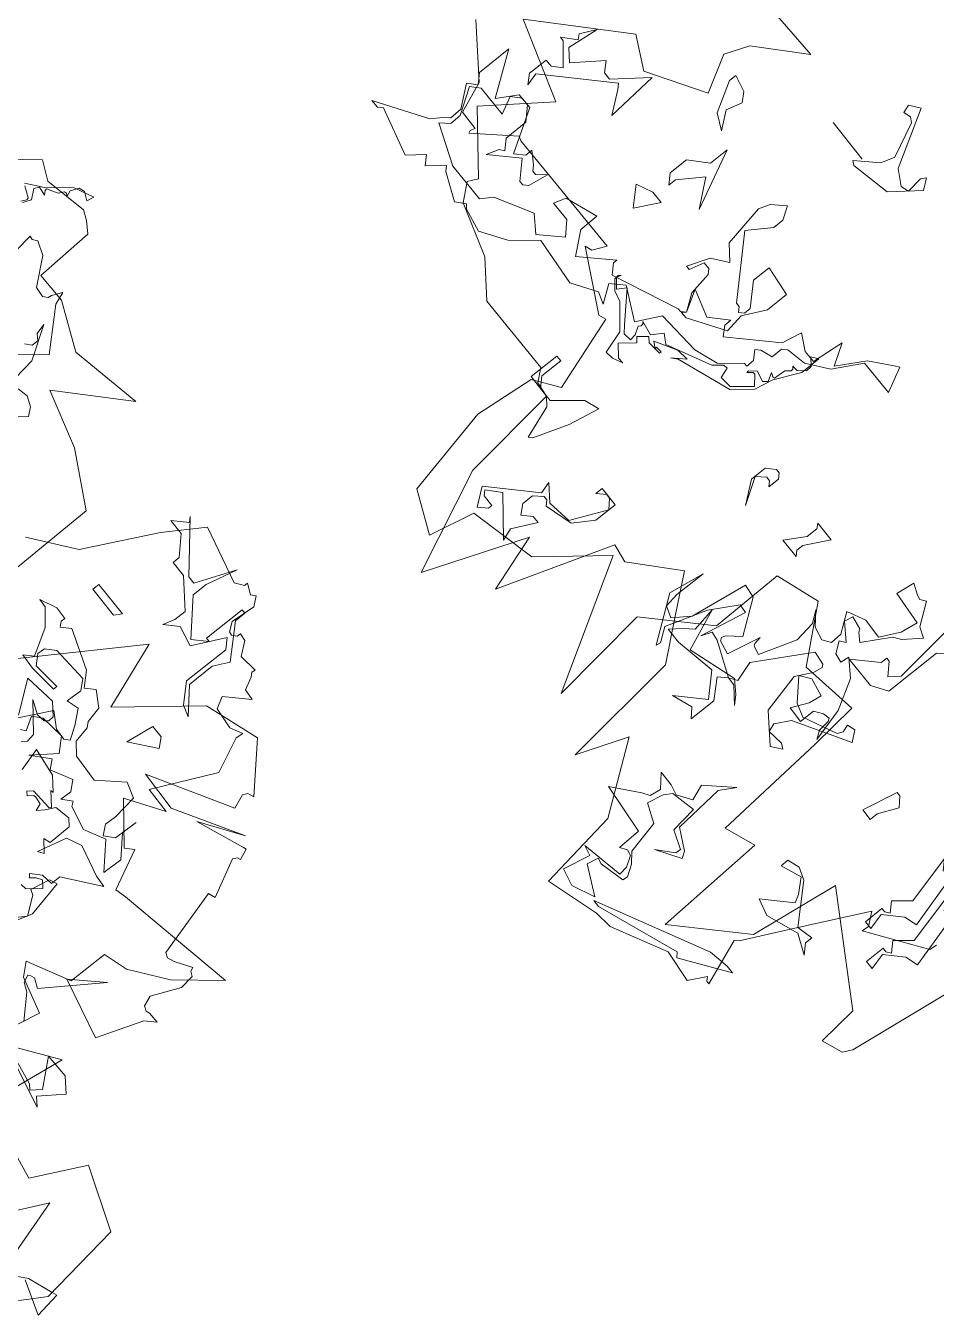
# Model space of a CAD drawing. Header units: metres. Extents: x -71 to 881, y -503 to 661.
# Drawn here: x 281.12 to 285.47, y -319.68 to -313.51 of the extents above; entities that cross this region are included whole.
import ezdxf

# ---------------------------------------------------------------- set-up
doc = ezdxf.new("R2010")
doc.units = ezdxf.units.M
doc.layers.add('ARBRE', color=100, linetype='Continuous', lineweight=13, true_color=0x00ff3f)

# ---------------------------------------------------------------- blocks, each defined once
blk = doc.blocks.new('WMF2', base_point=(0, 0.01))
at = {"color": 251, "lineweight": 0, "true_color": 0x636466}
for points in [[(81.23, -212.64), (86.45, -202.37), (92.4, -197.64)], [(115.81, -208.91), (110.13, -215.92), (115.04, -221.02), (115.66, -222.79), (116.35, -221.31), (116.39, -220.76), (116.99, -220.25), (118.51, -220.38), (121.42, -223.82), (123.45, -224.55), (124.06, -224.04), (124.6, -224.1), (124.28, -221.43)], [(202.88, -101.16), (188.84, -101.73), (195.03, -95.86), (196.4, -92.3), (193.55, -87.25), (201.48, -82.18), (206.17, -84.52), (217.5, -73.62), (205.76, -70.03), (212.07, -61.12), (204.08, -54.99), (204.77, -53.52), (202.84, -51.25), (195.1, -48.95), (190.12, -45.33), (178.29, -45.44), (176.89, -43.78), (174.7, -43.59), (173.01, -29.2), (166.39, -14.78), (160.89, -29.58), (158.19, -21.39), (152.68, -38.14), (149.95, -37.75), (143.85, -43.43), (139.57, -38.33), (135.29, -33.25), (133.39, -15.7), (130.63, -23.1), (123.64, -13.73), (121.99, -1.9), (114.39, -4.34), (111.72, -4.67), (103.98, -8.76), (99.27, -8.35), (97.95, -10.89), (97.46, -10.41), (97.02, -10.37), (99.54, -16.88), (99.06, -17.38), (95.41, -24.9), (90.83, -34.32), (89.42, -32.65), (89.51, -31.56), (81.64, -37.29), (81.55, -38.39)], [(16.57, -120.44), (8.22, -134.47), (9.81, -146.85), (18.98, -150.2), (22.71, -142.59), (34.39, -144.58), (32.65, -156.43), (43.16, -148.65)], [(41.63, -148.52), (39.67, -158.01), (44.92, -159.4), (46.44, -161.06), (40.43, -164.26), (40.42, -170.12), (36.91, -171.27), (31.95, -175.08), (27.13, -180.99), (44.83, -177.37), (46.41, -176.96), (49.12, -182.48), (50.2, -181.46), (55.69, -185.68), (50.55, -189.17), (54.41, -189.22), (50.23, -198.2), (52.48, -203.12), (52.39, -204.21), (54.12, -203.26), (57.28, -203.53), (58.15, -205.15), (55.25, -208.11), (56.89, -208.24), (57.74, -209.97), (58.25, -210.45), (58.2, -211), (60.88, -210.67), (62.28, -212.43), (63.37, -212.54), (63.42, -211.98), (64, -211.48), (64.56, -211.53), (65.45, -212.71), (65.14, -216.33), (66.13, -217.51), (66.73, -217.02), (68.24, -217.69), (68.28, -217.15), (69.45, -216.26), (77.76, -218.17), (81.23, -212.64), (81.23, -212.64)], [(100.3, -13.3), (97.37, -13.9), (96.16, -13.9), (102.61, -9.16), (103.21, -9.75), (114.9, -5.14), (116, -5.14), (100.3, -13.3), (100.3, -13.3)], [(122.03, -4.59), (121.2, -8.62), (122.72, -8.94), (116.58, -10.22), (116.74, -11.56), (117.68, -13), (118.53, -13.17), (119.53, -12.5), (119.62, -15.95), (127.05, -16.59), (123.52, -19.64), (122.5, -20.31), (122.25, -21.93), (124.05, -23.52), (121.84, -23.52), (120.32, -23.2), (118.31, -24.55), (119.17, -26.74), (115.88, -30.39), (117.14, -28.09), (116.53, -20.76), (113.49, -19.25), (112.89, -18.34), (116.25, -16.14), (114.07, -18.14), (114, -18.92), (116.7, -19.9), (117.23, -23.8), (120.73, -22.94), (121.42, -21.76), (121.9, -19.39), (119.14, -18.3), (118.02, -13.51), (116.67, -12.35), (115.65, -10.82), (115.72, -10.05), (119.34, -9.11), (120.19, -9.29), (120.53, -7.61), (116.29, -5.59), (119.5, -4.04), (122.03, -4.59), (122.03, -4.59)], [(221.59, -68.47), (214.46, -63.39), (212.7, -59.01), (209.83, -58.98), (210.04, -58.28), (209.88, -57.88), (205.22, -63.07), (204.55, -62.86), (196.2, -62.98), (185.71, -63.11), (186.56, -61.11), (187.58, -60.7), (178.92, -56.25), (177.9, -56.66), (174.32, -45.95), (177.81, -43.34), (178.67, -34.61), (175.87, -21.54), (169.72, -18.91), (168.26, -25.61), (158.55, -28.14), (151.66, -37.02), (141.23, -19.49), (142.97, -34.33), (135.13, -42.17), (135.3, -53.01), (129.01, -55.27), (122.91, -48.29), (114.53, -49.68), (113.77, -42.55), (112.45, -25.61), (108.09, -27.35), (107.21, -10.78), (98.49, -19.49), (96.74, -32.59), (81.64, -23.67), (81.04, -17.76), (78.09, -18.94), (77.45, -20.28), (75.41, -35.48)], [(15.6, -134.05), (18.21, -142.77), (22.11, -134.68)], [(40.11, -155.63), (43.05, -158.46), (44.35, -159.02), (44.76, -160.04), (44.45, -160.3), (43.92, -160.51), (42.49, -159.91), (37.1, -168.03), (40.97, -163.9), (32.15, -161.95), (29.82, -168.64), (28.52, -170), (30.14, -169.93), (30.65, -169.72), (31.37, -170.03), (31.94, -171.46), (30.17, -175.61), (30.45, -177.74), (31.15, -178.04), (31.35, -178.56), (33.6, -177.07), (34.61, -176.66), (35.32, -176.96), (38.04, -186.65), (37.02, -187.05), (39.7, -192.27), (39.35, -192.88), (38.94, -193.04), (39.56, -194.57), (39.97, -194.4), (46.81, -191.62), (41.05, -195.63), (50.47, -189.97), (56.38, -190.15), (44.99, -196.88), (45.76, -198.84), (45.47, -199.54), (44.55, -199.92), (50.64, -205.39), (58.51, -202.62), (66.66, -192.17), (70.16, -201.76), (80.62, -185.19)], [(89.7, -182.43), (90.01, -206.45), (97.85, -210.62), (106.23, -212.96), (97.57, -221.28), (108.11, -219.06), (114.95, -222), (119.42, -221.88), (119.84, -230.55), (121.43, -231.58), (122.86, -232.19), (129.04, -230.77), (131.8, -232.03), (142.53, -219.05)], [(95.41, -24.9), (93.1, -25.5), (93.1, -24.4), (91.88, -23.19), (94.81, -24.4), (99.43, -22.59), (101.87, -23.19), (98.33, -26.72), (98.94, -27.82), (100.65, -29.64), (103.57, -28.43), (103.57, -29.64), (101.87, -30.26), (100.05, -29.64), (95.41, -24.9), (95.41, -24.9)], [(169.87, -28.84), (169.25, -28.23), (167.56, -28.23), (167.56, -27.6), (168.66, -26.5), (170.48, -28.84), (164.64, -34.67), (165.12, -36.39), (162.8, -34.67), (159.28, -35.28), (156.97, -40.52), (158.19, -41.62), (158.8, -41.62), (159.88, -40.52), (159.88, -41.62), (156.97, -41.62), (156.97, -38.21), (158.8, -35.28), (162.8, -34.07), (163.41, -34.67), (164.03, -34.67), (165.12, -33.45), (165.12, -31.75), (164.03, -30.53), (162.8, -31.75), (161.71, -31.75), (163.41, -28.23), (162.8, -26.5), (168.04, -30.53), (169.87, -28.84), (169.87, -28.84)], [(85.82, -32.33), (85.2, -32.33), (84.59, -32.83), (85.82, -34.04), (83.99, -36.36), (85.82, -43.43), (84.59, -42.2), (83.5, -43.43), (81.06, -34.64), (82.88, -34.04), (85.2, -31.73), (84.59, -29.42), (85.82, -29.42), (85.82, -32.33), (85.82, -32.33)], [(127.86, -39.54), (126.03, -38.33), (124.94, -37.24), (127.24, -38.94), (128.46, -38.94), (129.55, -37.85), (127.24, -35.41), (127.24, -31.39), (128.46, -32.48), (131.38, -31.39), (127.86, -34.91), (130.76, -37.85), (136.62, -36.62), (138.93, -36.62), (137.71, -38.33), (136.62, -39.54), (137.23, -43.08), (134.79, -37.24), (127.86, -39.54), (127.86, -39.54)], [(90.23, -35.66), (89.63, -35.66), (89.02, -36.14), (90.23, -37.37), (88.4, -39.67), (90.23, -46.74), (89.02, -45.52), (87.92, -46.74), (85.48, -37.97), (87.31, -37.37), (89.63, -35.05), (89.02, -32.72), (90.23, -32.72), (90.23, -35.66), (90.23, -35.66)], [(120.42, -66.45), (119.65, -67.04), (117.45, -64.06), (115.93, -63.49), (117.61, -61.04), (118.69, -60.22), (120.94, -56.22), (122.15, -57.02), (122.44, -57.42), (124.35, -57.69), (124.6, -56.41), (122.13, -54.73), (122.91, -54.15), (121.8, -52.67), (120.44, -52.47), (120.32, -53.77), (117.85, -52.09), (115.45, -48.04), (114.13, -43.19), (114.93, -44.29), (115.11, -45.98), (115.4, -46.38), (116.35, -46.16), (117.52, -45.28), (117.5, -42.97), (119.86, -43.05), (118.8, -45.54), (118.53, -47.44), (121.17, -47.9), (122.64, -46.8), (121.69, -48.6), (121.49, -49.97), (121.78, -50.35), (123.77, -50.57), (128.28, -42.59), (127.38, -39.75), (128.46, -38.94), (133.52, -40.99), (134.82, -41.11), (135.39, -39.6), (134.06, -46.44), (135.36, -46.55), (137.61, -42.55), (139.52, -36.52), (138.12, -34.62), (138.22, -33.95), (142.72, -39.97), (141.89, -45.21), (141.95, -40.55), (141.61, -38.48), (139.96, -37.89), (138.27, -40.36), (137.04, -48.82), (135.07, -48.6), (131.68, -44.07), (133.27, -42.27), (133.42, -41.67), (133.14, -41.28), (131.16, -40.93), (130.09, -45.87), (129.9, -44.79), (129.67, -44.48), (128.38, -44.23), (126.63, -49.66), (127.08, -52.73), (128.25, -54.29), (126.47, -52.71), (124.5, -52.36), (123.39, -53.17), (123.49, -54.92), (125.42, -57.49), (122.86, -58.8), (119.88, -58.72), (118.5, -61.58), (118.12, -64.16), (123.08, -64.47), (122.69, -67.2), (121.11, -66.56), (120.42, -66.45), (120.42, -66.45)], [(122.64, -46.8), (119.8, -44.2), (117.78, -43.62), (113.05, -45.94), (112.69, -46.71), (113.05, -47.75), (111.9, -48.16), (110.76, -46.76), (118.41, -42.1), (119.56, -39.88), (119.15, -38.74), (116.82, -39.05), (116.04, -38.68), (117.45, -37.54), (121.56, -40.46), (122.95, -46.17), (122.64, -46.8), (122.64, -46.8)], [(174.7, -43.59), (178.13, -43.59), (178.13, -48.16), (177.26, -48.16), (177.26, -44.83), (176.02, -43.59), (173.91, -43.59), (170.9, -47.37), (168.8, -48.16), (169.68, -43.59), (171.36, -38.49), (171.81, -38.05), (173.47, -42.7), (174.7, -43.59), (174.7, -43.59)], [(99.65, -46.23), (100.87, -43.31), (100.87, -42.08), (102.57, -42.08), (101.47, -47.33), (100.87, -47.33), (99.65, -46.23), (99.65, -46.23)], [(220.57, -50.22), (221.79, -50.2), (214.78, -54.92), (213.59, -56.76), (213.1, -57.26), (213.13, -59.1), (215.47, -61.97), (214.27, -63.08), (215.5, -64.29), (215.56, -69.52), (211.34, -63.72), (209.67, -66.67), (207.37, -66.7), (203.77, -60.91), (202.56, -62.13), (202.58, -63.23), (200.85, -62.15), (200.24, -61.55), (199.64, -61.56), (198.56, -62.79), (199.01, -59.87), (199.61, -59.26), (200.21, -59.24), (202.55, -61.52), (206.05, -57.94), (205.47, -59.78), (204.85, -60.28), (206.1, -61.48), (206.14, -65.01), (207.85, -66.7), (209.07, -66.69), (210.27, -65.56), (209.03, -63.15), (213.66, -63.1), (214.86, -61.99), (212.51, -58.47), (212.49, -56.77), (213.57, -55.55), (207.7, -53.3), (201.85, -53.37), (200.78, -55.09), (195.57, -58.07), (193.11, -56.39), (190.24, -59.36), (192.08, -61.04), (195, -61.01), (194.41, -62.83), (189.81, -64.59), (189.77, -61.68), (187.3, -58.79), (183.33, -62.96), (183.33, -62.37), (182.1, -61.15), (172.77, -65.4), (172.29, -65.4), (171.68, -66.02), (173.43, -68.94), (169.39, -67.77), (166.98, -70.11), (166.96, -69.01), (165.85, -67.81), (160.08, -73.71), (159.5, -76.65), (157.18, -75.46), (155.35, -75.48), (154.92, -80.22), (153.06, -77.33), (150.8, -81.38), (147.91, -83.85), (147.29, -84.34), (145.55, -80.94), (150.8, -80.88), (153.05, -76.72), (155.95, -74.38), (158.86, -73.73), (159.47, -73.11), (159.44, -71.4), (161.14, -70.78), (161.73, -70.16), (160.64, -69.08), (160.62, -67.87), (161.11, -67.86), (163.5, -64.91), (166.9, -63.65), (173.36, -63.08), (175.14, -59.53), (179.8, -61.8), (181.48, -60.07), (179.75, -57.65), (181.46, -58.23), (184.95, -55.88), (192.02, -56.41), (194.9, -52.85), (198.42, -50.48), (201.82, -51.06), (202.43, -51.55), (203.66, -50.42), (207.69, -52.09), (208.3, -52.68), (210.1, -50.35), (211.21, -51.44), (213, -49.09), (219.97, -50.84), (220.57, -50.22), (220.57, -50.22)], [(113.17, -63.62), (113.17, -55.18), (115.36, -53.65), (120.07, -53.65), (116.91, -56.82), (116.91, -57.81), (116.37, -57.81), (114.82, -56.28), (113.72, -57.81), (114.82, -67.35), (110.12, -66.81), (113.17, -63.62), (113.17, -63.62)], [(156.89, -69.51), (157.43, -66.75), (159.56, -64.03), (167.3, -61.05), (168.14, -60.32), (166.54, -62.02), (168.32, -61.8), (171.36, -59.94), (170.42, -59.42), (170.47, -59.72), (169.59, -59.84), (169.56, -59.52), (171.59, -59.29), (172.31, -59.83), (173.34, -58.5), (172.64, -57.96), (174.22, -55.94), (172.57, -54.64), (171.71, -54.74), (173.12, -54.01), (174.29, -53.87), (175.3, -57.08), (178.61, -59.71), (180.18, -60.09), (181.49, -61.11), (181.56, -61.74), (181.3, -62.07), (181.53, -61.43), (180.22, -60.39), (179.42, -61.68), (175.68, -58.22), (174.72, -57.4), (173.53, -57.53), (173.65, -58.47), (174.34, -59.58), (174.13, -59.93), (174.18, -60.23), (174.45, -60.45), (172.34, -60.13), (171.33, -61.75), (169.98, -60.98), (163.78, -64.16), (162.73, -65.48), (162.11, -65.55), (161.63, -64.1), (159.84, -64.31), (157.76, -66.95), (159.09, -68.05), (159.4, -68.02), (159.94, -67.33), (159.98, -67.64), (159.15, -68.6), (157.6, -68.22), (157.12, -68.85), (157.81, -69.96), (157.22, -69.78), (156.92, -69.81), (156.81, -71.58), (156.27, -72.27), (156.3, -72.59), (156.65, -72.85), (155.79, -72.95), (154.94, -73.93), (155.05, -74.81), (156.1, -75.62), (155.22, -76.3), (155.18, -73.27), (156.89, -69.51), (156.89, -69.51)], [(136.37, -58.45), (136.37, -57.37), (135.76, -56.76), (138.68, -56.76), (136.98, -59.69), (136.98, -61.39), (137.47, -62), (134.54, -62), (136.37, -58.45), (136.37, -58.45)], [(147.98, -61.05), (146.87, -62.15), (146.26, -62.15), (145.66, -61.53), (145.66, -59.83), (146.26, -60.44), (146.87, -60.44), (147.98, -59.23), (145.66, -55.68), (147.98, -58.61), (147.98, -61.05), (147.98, -61.05)], [(171.68, -66.02), (173.31, -68.24), (173.88, -71.59), (174.47, -72.18), (175.5, -72.18), (176.09, -69.97), (176.66, -69.97), (175.5, -73.22), (173.31, -74.97), (175.5, -76.59), (176.66, -82.74), (176.09, -84.36), (174.47, -86.09), (173.31, -84.36), (173.31, -82.74), (175.5, -79.36), (168.32, -72.18), (167.74, -72.18), (167.15, -71.59), (166.58, -72.18), (166.58, -73.22), (169.36, -76), (169.36, -78.78), (164.96, -78.33), (164.96, -74.97), (166.58, -71.59), (166.11, -68.82), (171.09, -65.45), (172.15, -65.45), (171.68, -66.02), (171.68, -66.02)], [(187.57, -69.19), (189.89, -71.62), (187.57, -72.72), (185.74, -72.72), (187.57, -69.19), (187.57, -69.19)], [(211.1, -72.56), (210.01, -72.56), (208.8, -73.77), (211.73, -76.09), (212.35, -76.09), (210.51, -77.8), (211.1, -78.4), (210.01, -80.71), (210.51, -76.09), (208.8, -74.88), (205.88, -79.01), (204.66, -77.8), (203.56, -77.8), (200.04, -82.55), (199.42, -74.88), (201.73, -77.8), (202.34, -78.4), (210.51, -70.25), (210.01, -68.43), (211.1, -69.64), (211.1, -72.56), (211.1, -72.56)], [(184.65, -79.77), (186.95, -76.25), (186.95, -75.04), (188.18, -76.25), (188.18, -79.17), (185.74, -81.48), (185.74, -84.42), (181.72, -76.25), (184.65, -79.77), (184.65, -79.77)], [(109.11, -209.66), (107.56, -210.01), (106.1, -209.43), (105.21, -208.37), (106.3, -206.96)], [(113.44, -214.21), (112.61, -214.93), (112.58, -215.91), (113.47, -216.49), (113.87, -217.98), (110.96, -213.56), (110.5, -210.3)], [(193.06, -90.68), (193.06, -91.77), (190.63, -91.29), (189.54, -90.08), (190.15, -87.76), (188.32, -85.45), (190.63, -86.53), (193.06, -90.68), (193.06, -90.68)], [(173.74, -97.12), (171.08, -99.94), (170.47, -101.94), (172.73, -106.71), (173.49, -107.11), (174.53, -106.76), (174.92, -107.91), (173.5, -109.02), (168.96, -101.3), (166.77, -100.11), (165.62, -100.49), (165.9, -102.84), (165.52, -103.6), (164.39, -102.19), (167.39, -98.11), (173.12, -96.81), (173.74, -97.12), (173.74, -97.12)], [(173.09, -98.24), (179.55, -98.24), (173.09, -98.24), (173.09, -98.24)], [(15.36, -130.85), (11.87, -133.9), (8.32, -135.28), (7.59, -135.54), (7.07, -131.77), (12.02, -133.45)], [(28.56, -153.92), (30.94, -150.53), (29.67, -149.64), (35.82, -150.93)], [(36.53, -151.43), (32.84, -150.83), (32.14, -150.33), (31.15, -151.75), (34.23, -155.28), (30.66, -155.41), (28.56, -153.92), (28.56, -153.92)], [(55.17, -167.15), (54.29, -167.27), (52.87, -169.18), (53.82, -169.88), (54.6, -169.37), (55.15, -168.63), (55.66, -169.01), (54.32, -170.26), (52.66, -170.5), (52.66, -171.97), (47.81, -175.9), (49.56, -176.04), (54.15, -177.07), (56.26, -176.06), (57.34, -171.75), (56.54, -172.31), (58.19, -173.55), (57.21, -173.91), (57.26, -177.31), (58.26, -178.06), (60.53, -177.56), (61.17, -176.18), (61.91, -175.17), (62.25, -176.19), (63.37, -176.26), (63.72, -176.21), (64.28, -175.46), (64.78, -175.83), (64.22, -176.58), (61.08, -176.8), (60.89, -177.07), (62.8, -178.48), (62.37, -178.54), (64.31, -180), (68.46, -180.44), (67.52, -177.18)], [(70.65, -179.51), (70.12, -180.21), (70.34, -181.46), (74.19, -184.37), (72.12, -183.59), (70.89, -183.77), (70.51, -184.27), (70.59, -185.1), (72.3, -186.38), (76.95, -185.71), (73.74, -181.48)], [(56.45, -156.83), (51.18, -165.09), (52.99, -167.49), (53.79, -167.78), (53.24, -170.6), (52.14, -171.11), (51.01, -165.85), (52.98, -159.15), (54.67, -154.45), (56.12, -154.97), (56.45, -156.83), (56.45, -156.83)], [(52.76, -180.21), (55.75, -178.63), (59.24, -179.37), (59.71, -180), (60.98, -178.83), (60.92, -180.53), (62.07, -181.8), (65.07, -180.21), (66.12, -181.35), (68.53, -179.14), (66.06, -182.57), (67.81, -184.35), (71.26, -183.89), (72.51, -182.83), (71.38, -180.95), (72, -180.48)], [(73.83, -180.56), (71.19, -185.7), (68.92, -184.4), (67.21, -184.32), (66.57, -184.91), (67.73, -186.66), (69.36, -188.54), (71.08, -188), (71, -190.33), (72.16, -191.6), (77.42, -191.2), (78.69, -190.03), (78.74, -188.92), (77.57, -187.67), (73.52, -188.11), (73.54, -187.51), (77.6, -187.05), (79.9, -187.14), (78.75, -188.32), (80.93, -191.95), (83.16, -193.74), (84.39, -193.79), (82.02, -194.91), (80.2, -194.84), (80.22, -194.22), (79.64, -193.6), (78.5, -194.76), (72.73, -192.72), (70.97, -190.94), (69.83, -192.11), (67.56, -190.81), (67.04, -188.46), (66.45, -187.83), (65.94, -185.49), (64.29, -184.21), (60.16, -184.05), (57.09, -187.45), (54.82, -186.75), (54.35, -183.2), (54.41, -181.49), (53.37, -180.24), (52.1, -181.39), (51.95, -184.94), (52.04, -182.63), (49.22, -180.06), (49.34, -177.15), (52.76, -180.21), (52.76, -180.21)], [(59.05, -195.06), (57.96, -193.84), (61.5, -190.92), (60.89, -195.06), (59.05, -195.06), (59.05, -195.06)], [(62.92, -202.64), (62.92, -209.57), (64.13, -210.8), (66.44, -206.05), (69.38, -206.67), (71.07, -204.94), (70.59, -206.67), (70.59, -208.49), (74.6, -211.4), (76.92, -211.4), (76.92, -212.49), (79.35, -214.81), (81.66, -214.81), (79.84, -216.64), (80.44, -217.25), (73.99, -211.89), (72.89, -211.89), (70.59, -217.73), (71.68, -213.12), (71.68, -210.8), (67.05, -206.67), (65.23, -208.49), (65.83, -208.49), (65.83, -214.81), (65.23, -214.81), (65.23, -213.12), (61.21, -208.97), (62.31, -206.67), (62.31, -202.64), (58.89, -199.71), (60.6, -200.21), (62.92, -202.64), (62.92, -202.64)], [(80.95, -201.5), (75.73, -201.5), (76.34, -200.42), (80.95, -200.42), (80.95, -201.5), (80.95, -201.5)], [(128.63, -229.85), (130.85, -228.1)], [(130.51, -227.9), (128.94, -227.21), (128.82, -226.92), (129.2, -226.13)], [(128.91, -226.23), (128.41, -227.4), (129.45, -228.63), (129.11, -229.36), (127.81, -229.23), (128.24, -229.68), (128.34, -229.97), (126.82, -230.86), (126.44, -231.65), (126.15, -231.77), (125.75, -231.58), (126.06, -232.39), (125.56, -233.58), (124.75, -233.87), (123.53, -233.31), (123.33, -234.38), (126.03, -233.07), (128.63, -229.85), (128.63, -229.85)]]:
    blk.add_lwpolyline(points, dxfattribs=at)

msp = doc.modelspace()

# ---------------------------------------------------------------- block references
at = {"layer": 'ARBRE', "color": 251, "lineweight": 5, "true_color": 0x636466, "xscale": 0.03451886634015593, "yscale": 0.03451886634015593, "zscale": 0.03451886634015593, "rotation": 128.5771086415459}
for p in [(286.193, -320.9353), (277.7744, -322.705)]:
    msp.add_blockref('WMF2', p, dxfattribs=at)

doc.saveas('drawing.dxf')
